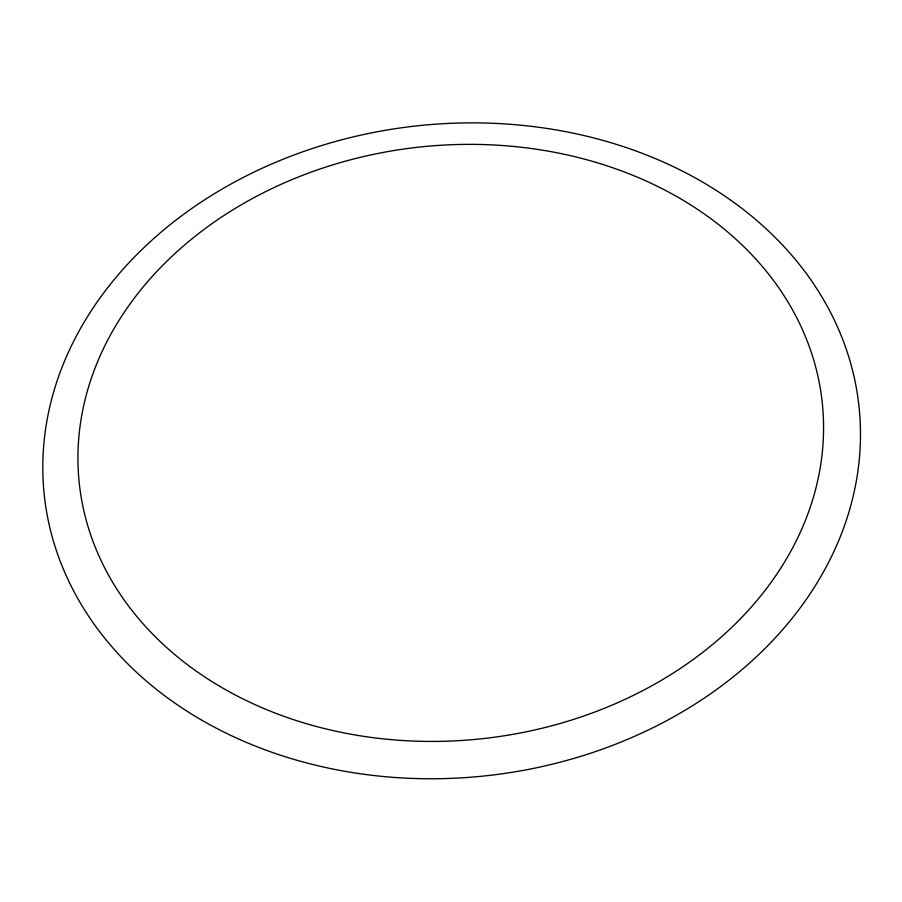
<?xml version="1.0" encoding="UTF-8"?>
<svg xmlns="http://www.w3.org/2000/svg" width="902" height="902" viewBox="0 0 902 902"><rect width="100%" height="100%" fill="white"/><g stroke="black" fill="none" stroke-linecap="round" stroke-linejoin="round"><path stroke-width="1.35" d="M202.217 720.439A409.779 326.795 -6.4 0 0 856.9 477.677A409.779 326.795 -6.4 0 0 295.8 154.321A409.779 326.795 -6.4 0 0 202.217 720.439M219.603 686.242A373.665 297.468 -6.4 0 0 819.647 470.979A373.665 297.468 -6.4 0 0 312.994 171.459A373.665 297.468 -6.4 0 0 219.603 686.242"/></g></svg>
